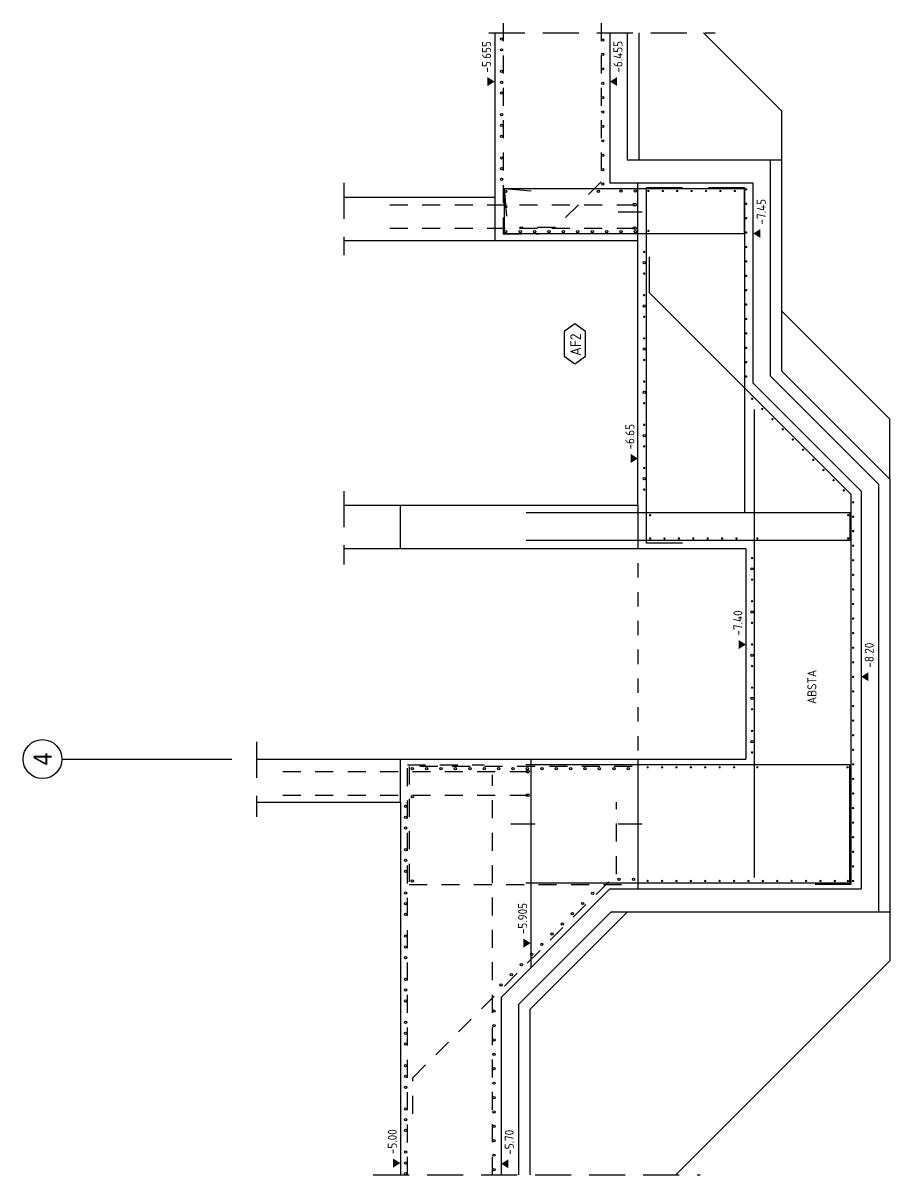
# Model space of a CAD drawing. Extents: x -13.2 to 53.1, y -36.8 to 21.9.
# Drawn here: x 1.88 to 7.9, y -36.09 to -28.09 of the extents above; entities that cross this region are included whole.
import ezdxf

# ---------------------------------------------------------------- set-up
doc = ezdxf.new("R2010")
doc.units = 0
doc.header["$LTSCALE"] = 0.25
for name, pattern in [('AUSGEZOGEN', [1000.01, 1000, 0.01]), ('GESTRICHELT', [0.75, 0.5, -0.25]), ('GESTRICHELTX2', [1.5, 1, -0.5]), ('HIDDEN', [0.375, 0.25, -0.125]), ('VERDECKTX2', [0.75, 0.5, -0.25])]:
    doc.linetypes.add(name, pattern=pattern)
for name, color, linetype in [('ACHSEN', 7, 'Continuous'), ('AFB', 7, 'Continuous'), ('AFU', 7, 'Continuous'), ('BETON', 7, 'Continuous'), ('HILFE', 7, 'Continuous'), ('koten', 7, 'Continuous'), ('OBJEKT', 7, 'Continuous'), ('RND', 7, 'Continuous'), ('RND-1', 7, 'Continuous'), ('SFP_Achsen', 7, 'Continuous'), ('VERDECKT', 7, 'Continuous')]:
    doc.layers.add(name, color=color, linetype=linetype)
doc.layers.add('NOPLOT', color=7, linetype='Continuous', plot=False)
doc.styles.add('helv', font='tahoma.ttf')
doc.styles.add('txt', font='isocp.shx')
doc.linetypes.add('AFU_50K', pattern='A,0.15,["/",Standard,S=0.2,R=0,X=-0.01,Y=-0.1],0.07,["/",Standard,S=0.2,R=0,X=-0.01,Y=-0.1],0.15', length=0.37)
doc.linetypes.add('AFU_50L', pattern='A,0.75,["/",Standard,S=0.2,R=0,X=-0.01,Y=-0.1],0.07,["/",Standard,S=0.2,R=0,X=-0.01,Y=-0.1],0.75', length=1.57)
doc.linetypes.add('AFU_50M', pattern='A,0.45,["/",Standard,S=0.2,R=0,X=-0.01,Y=-0.1],0.07,["/",Standard,S=0.2,R=0,X=-0.01,Y=-0.1],0.45', length=0.97)

# ---------------------------------------------------------------- blocks, each defined once
blk = doc.blocks.new('okrd_u')
at = {"layer": 'koten', "color": 7, "linetype": 'Continuous'}
blk.add_solid([(-0.125, -0.202), (0.125, -0.202), (0, 0)], dxfattribs=at)
at = {"layer": 'koten', "style": 'txt'}
blk.add_attdef('OKRD', (0.25, -0.35), '', height=0.25, dxfattribs=at)
blk = doc.blocks.new('okrd_o')
at = {"layer": 'koten', "color": 7, "linetype": 'Continuous'}
blk.add_solid([(-0.125, 0.202), (0.125, 0.202), (0, 0)], dxfattribs=at)
at = {"layer": 'koten', "style": 'txt'}
blk.add_attdef('OKRD', (0.25, 0.1), '', height=0.25, dxfattribs=at)

msp = doc.modelspace()

# ---------------------------------------------------------------- linework, layer by layer
at = {"layer": 'ACHSEN', "color": 140, "linetype": 'AUSGEZOGEN'}
msp.add_line((2.1502, -33.2012), (3.3305, -33.2012), dxfattribs=at)
at = {"layer": 'AFB', "color": 1, "linetype": 'AUSGEZOGEN'}
for p, q in [((6.0132, -29.4012), (6.1802, -29.4012)), ((5.2682, -33.6512), (5.4352, -33.6512)), ((6.0132, -33.6512), (6.1802, -33.6512))]:
    msp.add_line(p, q, dxfattribs=at)
msp.add_lwpolyline([(5.6384, -30.4025), (5.7123, -30.4567), (5.7863, -30.4025), (5.7863, -30.2317), (5.7123, -30.1775), (5.6384, -30.2317)], close=True, dxfattribs=at)
at = {"layer": 'AFU', "color": 8, "linetype": 'AFU_50L'}
for p, q in [((6.1502, -29.6012), (6.1502, -29.2012)), ((6.1502, -33.2012), (6.1502, -34.1012))]:
    msp.add_line(p, q, dxfattribs=at)
at = {"layer": 'AFU', "color": 8, "linetype": 'AFU_50K'}
for p, q in [((5.1552, -29.3012), (5.1552, -29.6012)), ((6.1502, -31.4412), (6.1502, -31.7412)), ((4.5002, -33.5012), (4.5002, -33.2012))]:
    msp.add_line(p, q, dxfattribs=at)
at = {"layer": 'AFU', "color": 8, "linetype": 'AFU_50M'}
msp.add_line((5.4052, -33.2012), (5.4052, -34.6512), dxfattribs=at)
at = {"layer": 'BETON', "color": 6, "linetype": 'AUSGEZOGEN'}
for p, q in [((5.1552, -28.1573), (5.1552, -29.3012)), ((5.9552, -28.1573), (5.9552, -29.2012)), ((6.9502, -29.2012), (5.9552, -29.2012)), ((6.9502, -30.5912), (6.9502, -29.2012)), ((5.1552, -29.3012), (4.1064, -29.3012)), ((6.1502, -29.6012), (4.1064, -29.6012)), ((6.1502, -31.4412), (6.1502, -29.6012)), ((7.7002, -31.3412), (6.9502, -30.5912)), ((7.7002, -31.3412), (7.7002, -34.1012)), ((4.5002, -31.7412), (4.5002, -31.4412)), ((6.1502, -31.4412), (4.5002, -31.4412)), ((6.9002, -31.7412), (4.5002, -31.7412)), ((6.9002, -31.7412), (6.9002, -33.2012)), ((3.5002, -33.2012), (6.9002, -33.2012)), ((3.5002, -33.5012), (4.5002, -33.5012)), ((4.5002, -33.5012), (4.5002, -36.0889)), ((5.9552, -34.1012), (5.2002, -34.8562)), ((5.9552, -34.1012), (7.7002, -34.1012)), ((5.2002, -34.8562), (5.2002, -36.0889))]:
    msp.add_line(p, q, dxfattribs=at)
at = {"layer": 'HILFE', "color": 102, "linetype": 'GESTRICHELTX2'}
for p, q in [((5.1153, -28.1573), (6.6859, -28.1573)), ((4.1064, -29.1992), (4.1064, -29.7012)), ((4.1064, -31.3412), (4.1064, -31.8495)), ((3.5002, -33.0819), (3.5002, -33.6012)), ((4.3108, -36.0889), (6.5827, -36.0889))]:
    msp.add_line(p, q, dxfattribs=at)
at = {"layer": 'HILFE', "color": 102, "linetype": 'AUSGEZOGEN'}
for p, q in [((6.0752, -28.1573), (6.0752, -29.0412)), ((6.1552, -28.1573), (6.1552, -29.0412)), ((7.1502, -28.7012), (6.6063, -28.1573)), ((7.1502, -29.0412), (7.1502, -28.7012)), ((7.0702, -29.0412), (6.0752, -29.0412)), ((7.1502, -29.0412), (7.0702, -29.0412)), ((7.0702, -30.5415), (7.0702, -29.0412)), ((7.1502, -30.5083), (7.1502, -29.0412)), ((7.9002, -30.8412), (7.1502, -30.0912)), ((7.8202, -31.2915), (7.0702, -30.5415)), ((7.9002, -31.2583), (7.1502, -30.5083)), ((7.9002, -31.2583), (7.9002, -30.8412)), ((7.9002, -31.2583), (7.9002, -34.2612)), ((7.8202, -31.2915), (7.8202, -34.2612)), ((5.9649, -34.2612), (5.3202, -34.9059)), ((6.0781, -34.2612), (5.4002, -34.939)), ((5.9649, -34.2612), (7.8202, -34.2612)), ((7.8202, -34.2612), (7.9002, -34.2612)), ((7.9002, -34.2612), (7.9002, -34.6012)), ((6.4125, -36.0889), (7.9002, -34.6012)), ((5.3202, -34.9059), (5.3202, -36.0889)), ((5.4002, -34.939), (5.4002, -36.0889))]:
    msp.add_line(p, q, dxfattribs=at)
at = {"layer": 'OBJEKT', "color": 7, "linetype": 'AUSGEZOGEN'}
for p, q in [((4.5002, -31.4412), (4.1064, -31.4412)), ((4.5002, -31.7412), (4.1064, -31.7412))]:
    msp.add_line(p, q, dxfattribs=at)
at = {"layer": 'RND', "color": 7, "linetype": 'VERDECKTX2'}
for points in [[(5.2152, -28.0899), (5.2152, -29.5536), (5.4652, -29.5536)], [(5.8952, -28.0899), (5.8952, -29.1925), (5.577, -29.5107), (5.327, -29.5107)]]:
    msp.add_lwpolyline(points, dxfattribs=at)
at = {"layer": 'RND', "color": 1, "linetype": 'AUSGEZOGEN'}
for points in [[(6.4602, -31.7012), (6.2102, -31.7012), (6.2102, -29.233), (6.4602, -29.233)], [(6.6402, -29.233), (6.8902, -29.233), (6.8902, -31.483)], [(7.3802, -34.0693), (7.6302, -34.0693), (7.6302, -31.3641), (6.2301, -29.9641), (6.2301, -29.7141)], [(6.9602, -34.0228), (6.9602, -30.7728)], [(5.3742, -31.6812), (7.6242, -31.6812), (7.6242, -31.4912), (5.3742, -31.4912)], [(5.3719, -34.0612), (7.6219, -34.0612), (7.6219, -33.2412), (5.3719, -33.2412)]]:
    msp.add_lwpolyline(points, dxfattribs=at)
at = {"layer": 'RND', "color": 7, "linetype": 'AUSGEZOGEN', "const_width": 0.008}
for points in [[(6.2226, -29.2603, 1), (6.2226, -29.2523, 1)], [(6.3226, -29.2603, 1), (6.3226, -29.2523, 1)], [(6.4226, -29.2603, 1), (6.4226, -29.2523, 1)], [(6.5226, -29.2603, 1), (6.5226, -29.2523, 1)], [(6.6226, -29.2603, 1), (6.6226, -29.2523, 1)], [(6.7226, -29.2603, 1), (6.7226, -29.2523, 1)], [(6.8226, -29.2603, 1), (6.8226, -29.2523, 1)], [(6.9015, -29.2488, 1), (6.9015, -29.2408, 1)], [(6.9015, -29.3488, 1), (6.9015, -29.3408, 1)], [(6.9015, -29.4488, 1), (6.9015, -29.4408, 1)], [(6.2226, -29.5375, 1), (6.2226, -29.5295, 1)], [(6.9015, -29.5488, 1), (6.9015, -29.5408, 1)], [(6.1935, -29.6834, 1), (6.1935, -29.6754, 1)], [(6.9015, -29.6488, 1), (6.9015, -29.6408, 1)], [(6.9015, -29.7488, 1), (6.9015, -29.7408, 1)], [(6.1935, -29.8334, 1), (6.1935, -29.8254, 1)], [(6.9015, -29.8488, 1), (6.9015, -29.8408, 1)], [(6.1935, -29.9834, 1), (6.1935, -29.9754, 1)], [(6.9015, -29.9488, 1), (6.9015, -29.9408, 1)], [(6.9015, -30.0488, 1), (6.9015, -30.0408, 1)], [(6.1935, -30.1334, 1), (6.1935, -30.1254, 1)], [(6.9015, -30.1488, 1), (6.9015, -30.1408, 1)], [(6.1935, -30.2834, 1), (6.1935, -30.2754, 1)], [(6.9015, -30.2488, 1), (6.9015, -30.2408, 1)], [(6.9015, -30.3488, 1), (6.9015, -30.3408, 1)], [(6.1935, -30.4334, 1), (6.1935, -30.4254, 1)], [(6.9015, -30.4488, 1), (6.9015, -30.4408, 1)], [(6.9015, -30.5488, 1), (6.9015, -30.5408, 1)], [(6.1935, -30.5834, 1), (6.1935, -30.5754, 1)], [(6.9432, -30.6949, -1), (6.9432, -30.7029, -1)], [(6.1935, -30.7334, 1), (6.1935, -30.7254, 1)], [(7.0139, -30.7656, -1), (7.0139, -30.7736, -1)], [(6.1935, -30.8834, 1), (6.1935, -30.8754, 1)], [(7.0846, -30.8364, -1), (7.0846, -30.8444, -1)], [(7.1553, -30.9071, -1), (7.1553, -30.9151, -1)], [(6.1935, -31.0334, 1), (6.1935, -31.0254, 1)], [(7.2261, -30.9778, -1), (7.2261, -30.9858, -1)], [(7.2968, -31.0485, -1), (7.2968, -31.0565, -1)], [(7.3675, -31.1192, -1), (7.3675, -31.1272, -1)], [(6.1935, -31.1834, 1), (6.1935, -31.1754, 1)], [(7.4382, -31.1899, -1), (7.4382, -31.1979, -1)], [(7.5089, -31.2606, -1), (7.5089, -31.2686, -1)], [(6.1935, -31.3334, 1), (6.1935, -31.3254, 1)], [(7.5796, -31.3313, -1), (7.5796, -31.3393, -1)], [(7.6442, -31.414, -1), (7.6442, -31.422, -1)], [(6.2344, -31.5034, -1), (6.2344, -31.5114, -1)], [(7.61, -31.5034, -1), (7.61, -31.5114, -1)], [(7.6442, -31.514, -1), (7.6442, -31.522, -1)], [(6.2344, -31.6648, -1), (6.2344, -31.6728, -1)], [(6.3344, -31.6648, -1), (6.3344, -31.6728, -1)], [(6.4344, -31.6648, -1), (6.4344, -31.6728, -1)], [(6.5344, -31.6648, -1), (6.5344, -31.6728, -1)], [(6.6344, -31.6648, -1), (6.6344, -31.6728, -1)], [(6.7344, -31.6648, -1), (6.7344, -31.6728, -1)], [(6.8344, -31.6648, -1), (6.8344, -31.6728, -1)], [(6.9793, -31.6648, -1), (6.9793, -31.6728, -1)], [(7.61, -31.6648, -1), (7.61, -31.6728, -1)], [(7.6442, -31.614, -1), (7.6442, -31.622, -1)], [(7.6442, -31.7152, -1), (7.6442, -31.7232, -1)], [(6.9424, -31.801, -1), (6.9424, -31.809, -1)], [(7.6442, -31.8164, -1), (7.6442, -31.8244, -1)], [(7.6442, -31.9176, -1), (7.6442, -31.9256, -1)], [(6.9424, -31.951, -1), (6.9424, -31.959, -1)], [(7.6442, -32.0189, -1), (7.6442, -32.0269, -1)], [(6.9424, -32.101, -1), (6.9424, -32.109, -1)], [(7.6442, -32.1201, -1), (7.6442, -32.1281, -1)], [(7.6442, -32.2213, -1), (7.6442, -32.2293, -1)], [(6.9424, -32.251, -1), (6.9424, -32.259, -1)], [(7.6442, -32.3225, -1), (7.6442, -32.3305, -1)], [(6.9424, -32.401, -1), (6.9424, -32.409, -1)], [(7.6442, -32.4238, -1), (7.6442, -32.4318, -1)], [(6.9424, -32.551, -1), (6.9424, -32.559, -1)], [(7.6442, -32.525, -1), (7.6442, -32.533, -1)], [(7.6442, -32.6262, -1), (7.6442, -32.6342, -1)], [(6.9424, -32.701, -1), (6.9424, -32.709, -1)], [(7.6442, -32.7274, -1), (7.6442, -32.7354, -1)], [(6.9424, -32.851, -1), (6.9424, -32.859, -1)], [(7.6442, -32.8287, -1), (7.6442, -32.8367, -1)], [(7.6442, -32.9299, -1), (7.6442, -32.9379, -1)], [(6.9424, -33.001, -1), (6.9424, -33.009, -1)], [(7.6442, -33.0311, -1), (7.6442, -33.0391, -1)], [(6.9424, -33.151, -1), (6.9424, -33.159, -1)], [(7.6442, -33.1324, -1), (7.6442, -33.1404, -1)], [(6.2175, -33.2542, -1), (6.2175, -33.2622, -1)], [(6.3175, -33.2542, -1), (6.3175, -33.2622, -1)], [(6.4175, -33.2542, -1), (6.4175, -33.2622, -1)], [(6.5175, -33.2542, -1), (6.5175, -33.2622, -1)], [(6.6175, -33.2542, -1), (6.6175, -33.2622, -1)], [(6.7175, -33.2542, -1), (6.7175, -33.2622, -1)], [(6.8175, -33.2542, -1), (6.8175, -33.2622, -1)], [(6.9793, -33.2542, -1), (6.9793, -33.2622, -1)], [(7.6055, -33.2542, -1), (7.6055, -33.2622, -1)], [(7.6442, -33.2336, -1), (7.6442, -33.2416, -1)], [(7.6442, -33.3348, -1), (7.6442, -33.3428, -1)], [(7.6442, -33.436, -1), (7.6442, -33.444, -1)], [(7.6442, -33.5373, -1), (7.6442, -33.5453, -1)], [(7.6442, -33.6385, -1), (7.6442, -33.6465, -1)], [(7.6442, -33.7397, -1), (7.6442, -33.7477, -1)], [(7.6442, -33.8409, -1), (7.6442, -33.8489, -1)], [(7.6442, -33.9422, -1), (7.6442, -33.9502, -1)], [(6.2175, -34.0434, -1), (6.2175, -34.0514, -1)], [(6.3175, -34.0434, -1), (6.3175, -34.0514, -1)], [(6.4175, -34.0434, -1), (6.4175, -34.0514, -1)], [(6.5175, -34.0434, -1), (6.5175, -34.0514, -1)], [(6.6175, -34.0434, -1), (6.6175, -34.0514, -1)], [(6.7175, -34.0434, -1), (6.7175, -34.0514, -1)], [(6.8175, -34.0434, -1), (6.8175, -34.0514, -1)], [(6.9175, -34.0434, -1), (6.9175, -34.0514, -1)], [(7.0175, -34.0434, -1), (7.0175, -34.0514, -1)], [(7.1175, -34.0434, -1), (7.1175, -34.0514, -1)], [(7.2175, -34.0434, -1), (7.2175, -34.0514, -1)], [(7.3175, -34.0434, -1), (7.3175, -34.0514, -1)], [(7.4175, -34.0434, -1), (7.4175, -34.0514, -1)], [(7.5175, -34.0434, -1), (7.5175, -34.0514, -1)], [(7.608, -34.0434, -1), (7.608, -34.0514, -1)], [(7.6442, -34.0434, -1), (7.6442, -34.0514, -1)]]:
    msp.add_lwpolyline(points, format="xyb", close=True, dxfattribs=at)
at = {"layer": 'RND', "color": 7, "linetype": 'GESTRICHELT'}
for points in [[(4.4273, -29.3512), (6.1273, -29.3512)], [(4.4273, -29.5145), (6.1273, -29.5145)], [(4.5489, -36.0889), (4.5489, -33.2399), (5.0828, -33.2399)], [(6.1102, -33.2527), (4.5602, -33.2527), (4.5602, -34.0727), (6.1102, -34.0727)], [(3.6844, -33.2879), (5.3844, -33.2879)], [(5.1402, -36.0873), (5.1402, -33.3094)], [(3.6844, -33.4512), (5.3844, -33.4512)], [(4.5863, -35.6635), (4.5863, -35.4135), (6.0005, -33.9993), (6.0005, -33.4993)]]:
    msp.add_lwpolyline(points, dxfattribs=at)
at = {"layer": 'RND', "color": 102, "linetype": 'AUSGEZOGEN'}
for centre in [(5.2028, -28.201), (5.2028, -28.501), (5.2028, -28.801), (5.2028, -29.101), (4.5365, -33.605), (4.5365, -33.905), (4.5365, -34.205), (4.5365, -34.505), (4.5365, -34.805), (4.5365, -35.105), (4.5365, -35.405), (4.5365, -35.705), (4.5365, -36.005)]:
    msp.add_circle(centre, 0.008, dxfattribs=at)
at = {"layer": 'RND', "color": 7, "linetype": 'AUSGEZOGEN'}
for centre, radius in [((5.9061, -28.2079), 0.008), ((5.2028, -28.276), 0.008), ((5.9061, -28.3079), 0.008), ((5.2028, -28.426), 0.008), ((5.9061, -28.4079), 0.008), ((5.9061, -28.5079), 0.008), ((5.2028, -28.576), 0.008), ((5.9061, -28.6079), 0.008), ((5.9061, -28.7079), 0.008), ((5.2028, -28.726), 0.008), ((5.2028, -28.876), 0.008), ((5.9061, -28.8079), 0.008), ((5.9061, -28.9079), 0.008), ((5.2028, -29.026), 0.008), ((5.9061, -29.0079), 0.008), ((5.9061, -29.1079), 0.008), ((5.2028, -29.176), 0.008), ((5.2323, -29.2583), 0.008), ((5.8753, -29.2583), 0.008), ((5.9061, -29.2079), 0.008), ((6.0323, -29.2563), 0.008), ((6.1323, -29.2563), 0.008), ((6.1273, -29.3512), 0.01), ((5.2323, -29.3652), 0.008), ((6.1273, -29.5145), 0.01), ((5.2323, -29.5391), 0.008), ((5.3323, -29.5391), 0.008), ((5.4323, -29.5391), 0.008), ((5.5323, -29.5391), 0.008), ((5.6323, -29.5391), 0.008), ((5.7323, -29.5391), 0.008), ((5.8323, -29.5391), 0.008), ((5.9323, -29.5391), 0.008), ((6.0323, -29.5391), 0.008), ((6.1323, -29.5391), 0.008), ((6.1935, -29.7544), 0.008), ((6.1935, -30.0544), 0.008), ((6.1935, -30.3544), 0.008), ((6.1935, -30.6544), 0.008), ((6.1935, -30.9544), 0.008), ((6.1935, -31.2544), 0.008), ((6.9424, -31.88), 0.008), ((6.9424, -32.18), 0.008), ((6.9424, -32.48), 0.008), ((6.9424, -32.78), 0.008), ((6.9424, -33.08), 0.008), ((4.5829, -33.2669), 0.008), ((4.6829, -33.2669), 0.008), ((4.7829, -33.2669), 0.008), ((4.8829, -33.2669), 0.008), ((4.9829, -33.2669), 0.008), ((5.0829, -33.2669), 0.008), ((5.1829, -33.2669), 0.008), ((5.2829, -33.2669), 0.008), ((5.3829, -33.2669), 0.008), ((5.4829, -33.2669), 0.008), ((5.5829, -33.2669), 0.008), ((5.6829, -33.2669), 0.008), ((5.7829, -33.2669), 0.008), ((5.8829, -33.2669), 0.008), ((5.9829, -33.2669), 0.008), ((6.0829, -33.2669), 0.008), ((5.3844, -33.2879), 0.01), ((4.5829, -33.4614), 0.008), ((5.3844, -33.4512), 0.01), ((4.5365, -33.53), 0.008), ((4.5365, -33.68), 0.008), ((4.5365, -33.83), 0.008), ((4.5365, -33.98), 0.008), ((4.5829, -34.0473), 0.008), ((6.0193, -34.0354), 0.008), ((6.1193, -34.0354), 0.008), ((4.5365, -34.13), 0.008), ((5.8361, -34.1331), 0.008), ((5.7654, -34.2038), 0.008), ((4.5365, -34.28), 0.008), ((5.6947, -34.2745), 0.008), ((5.624, -34.3452), 0.008), ((4.5365, -34.43), 0.008), ((5.5533, -34.4159), 0.008), ((5.4119, -34.5573), 0.008), ((5.4826, -34.4866), 0.008), ((4.5365, -34.58), 0.008), ((5.3411, -34.628), 0.008), ((5.2704, -34.6988), 0.008), ((4.5365, -34.73), 0.008), ((5.1997, -34.7695), 0.008), ((4.5365, -34.88), 0.008), ((5.1511, -34.9514), 0.008), ((4.5365, -35.03), 0.008), ((5.1511, -35.0514), 0.008), ((4.5365, -35.18), 0.008), ((5.1511, -35.1514), 0.008), ((5.1511, -35.2514), 0.008), ((4.5365, -35.33), 0.008), ((5.1511, -35.3514), 0.008), ((4.5365, -35.48), 0.008), ((5.1511, -35.4514), 0.008), ((5.1511, -35.5514), 0.008), ((4.5365, -35.63), 0.008), ((5.1511, -35.6514), 0.008), ((5.1511, -35.7514), 0.008), ((4.5365, -35.78), 0.008), ((5.1511, -35.8514), 0.008), ((4.5365, -35.93), 0.008), ((5.1511, -35.9514), 0.008), ((4.5365, -36.08), 0.008), ((5.1511, -36.0514), 0.008)]:
    msp.add_circle(centre, radius, dxfattribs=at)
at = {"layer": 'RND-1', "color": 1, "linetype": 'AUSGEZOGEN'}
msp.add_lwpolyline([(5.4095, -29.2577), (5.2202, -29.2412), (5.2202, -29.5512), (6.8902, -29.5512), (6.8902, -29.2412), (5.2202, -29.2412), (5.2368, -29.4305)], dxfattribs=at)
at = {"layer": 'SFP_Achsen', "color": 7, "linetype": 'AUSGEZOGEN'}
msp.add_circle((2.015, -33.2012), 0.1352, dxfattribs=at)
at = {"layer": 'VERDECKT', "color": 7, "linetype": 'HIDDEN'}
msp.add_line((6.1502, -31.4412), (6.1502, -33.2012), dxfattribs=at)

# ---------------------------------------------------------------- block references
at = {"layer": 'koten', "color": 191, "linetype": 'AUSGEZOGEN', "xscale": 0.25, "yscale": 0.25, "zscale": 0.25, "rotation": 90}
for name, p, values in [('okrd_o', (5.1552, -28.4964), {'OKRD': '-5.655'}), ('okrd_u', (5.9552, -28.4964), {'OKRD': '-6.455'}), ('okrd_u', (6.9502, -29.5515), {'OKRD': '-7.45'}), ('okrd_o', (6.1502, -31.1137), {'OKRD': '-6.65'}), ('okrd_o', (6.9002, -32.4055), {'OKRD': '-7.40'}), ('okrd_u', (7.7002, -32.6289), {'OKRD': '-8.20'}), ('okrd_o', (5.4052, -34.4791), {'OKRD': '-5.905'}), ('okrd_o', (4.5002, -36.0065), {'OKRD': '-5.00'}), ('okrd_u', (5.2002, -36.0112), {'OKRD': '-5.70'})]:
    msp.add_blockref(name, p, dxfattribs=at).add_auto_attribs(values)

# ---------------------------------------------------------------- texts
at = {"layer": 'AFB', "color": 7, "linetype": 'AUSGEZOGEN', "style": 'txt'}
msp.add_text('AF2', height=0.075, rotation=90, dxfattribs=at).set_placement((5.7547, -30.4014))
at = {"layer": 'NOPLOT', "color": 191, "linetype": 'Continuous', "style": 'txt'}
msp.add_text('ABSTA', height=0.0625, rotation=90, dxfattribs=at).set_placement((7.3894, -32.8188))
at = {"layer": 'SFP_Achsen', "color": 6, "linetype": 'AUSGEZOGEN', "style": 'helv'}
msp.add_text('4', height=0.125, rotation=90, dxfattribs=at).set_placement((2.0781, -33.2465))

doc.saveas('drawing.dxf')
